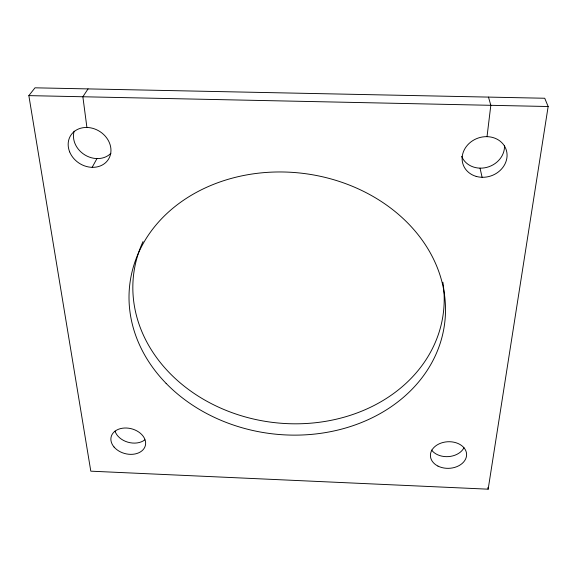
<?xml version="1.0" encoding="UTF-8"?>
<svg xmlns="http://www.w3.org/2000/svg" width="577" height="577" viewBox="0 0 577 577"><rect width="100%" height="100%" fill="white"/><g stroke="black" fill="none" stroke-linecap="round" stroke-linejoin="round"><path stroke-width="0.87" d="M487.024 136.648L490.818 105.31L488.488 97.102M488.156 489.181L548.15 106.514L544.731 98.249L35.002 87.819L28.85 95.623L90.805 471.171L488.156 489.181L487.911 487.486M92.161 167.33L96.958 158.588M88.05 88.908L82.864 96.756L86.911 127.459M28.85 95.623L548.15 106.514M480.035 168.152L482.105 177.29M110.885 153.302A21.926 18.688 32.9 0 1 84.992 155.004A21.926 18.688 32.9 0 1 74.159 131.123M504.486 145.354A22.373 19.733 -20.5 0 1 486.757 167.38A22.373 19.733 -20.5 0 1 461.643 156.302M144.849 439.847A17.397 12.759 14.7 0 1 127.813 442.17A17.397 12.759 14.7 0 1 115.039 431.127M442.876 282.225A156.057 129.955 7.1 0 1 270.454 422.119A156.057 129.955 7.1 0 1 143.017 241.583M463.987 447.709A17.844 13.221 -2.9 0 1 448.502 456.602A17.844 13.221 -2.9 0 1 431.61 450.082M69.651 151.866A22.315 18.911 32.3 0 0 106.312 161.993A22.315 18.911 32.3 0 0 92.738 128.332A22.315 18.911 32.3 0 0 69.651 151.866M476.184 176.389A22.784 19.993 -19.7 0 0 506.858 152.479A22.784 19.993 -19.7 0 0 470.753 142.05A22.784 19.993 -19.7 0 0 476.184 176.389M437.943 466.079A18.111 13.3 -2.8 0 0 466.519 455.953A18.111 13.3 -2.8 0 0 441.059 443.071A18.111 13.3 -2.8 0 0 437.943 466.079M114.037 447.002A17.656 12.831 14.5 0 0 144.034 448.517A17.656 12.831 14.5 0 0 126.68 428.026A17.656 12.831 14.5 0 0 114.037 447.002M166.118 383.388A158.632 131.123 7.1 0 0 436.01 354.213A158.632 131.123 7.1 0 0 259.657 173.042A158.632 131.123 7.1 0 0 166.118 383.388"/></g></svg>
